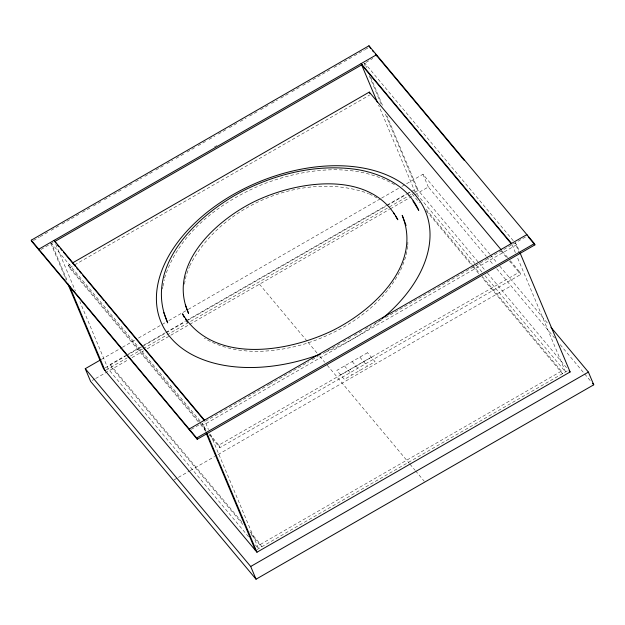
<?xml version="1.0" encoding="UTF-8"?>
<svg xmlns="http://www.w3.org/2000/svg" width="625" height="625" viewBox="0 0 625 625"><rect width="100%" height="100%" fill="white"/><g stroke="black" fill="none" stroke-linecap="round" stroke-linejoin="round"><path stroke-width="0.47" stroke-dasharray="3.12 2.34" d="M407.805 245.336L407.906 240.719M162.461 288.977L162.812 287.133M162.992 286.219L164.25 279.773M184.453 284.203L186.039 276.047L189.367 266.766M407.781 246.258L405.75 256.727L402.258 266.469M164.602 277.93C178.867 232.656 220.328 201.945 262.555 184.391C304.188 168.344 354.57 161.539 394.859 184.828M189.664 265.922C220.273 205.367 304.32 170.148 368.508 193.562M401.938 267.359C383.703 305.836 345.305 330.836 305.828 343.625C273.008 353.367 234.914 356.195 204.336 338.227M33.477 240.492L39.383 237.094M40.227 236.609L47.828 232.234M51.203 230.289L58.805 225.914M62.18 223.969L70.617 219.109M71.461 218.625L79.062 214.25M82.438 212.305L90.039 207.93M93.414 205.984L101.016 201.617M104.391 199.672L110.297 196.266M113.68 194.32L121.273 189.953M124.656 188.008L132.25 183.633M135.625 181.688L141.539 178.281M144.914 176.344L152.516 171.969M155.891 170.023L163.492 165.648M166.867 163.703L172.773 160.305M176.156 158.359L183.75 153.984M187.125 152.039L194.727 147.664M198.102 145.719L205.703 141.344M209.078 139.406L214.984 136M218.367 134.055L225.961 129.68M229.344 127.742L236.937 123.367M240.313 121.422L246.227 118.016M249.602 116.07L257.203 111.703M260.578 109.758L268.18 105.383M271.555 103.438L277.461 100.031M280.844 98.094L288.438 93.719M291.812 91.773L299.414 87.398M302.789 85.453L312.078 80.109M312.922 79.625L330.648 69.414M334.031 67.469L343.312 62.125M344.156 61.641L353.445 56.297M354.289 55.805L364.422 49.977M365.266 49.492L368.641 47.547M214.266 147.07L216.805 145.609M40.992 249.484L53.891 242.062M366.031 62.367L372.789 58.477M198.047 421.555L69.492 267.844L68.422 265.297L70.953 263.836M69.492 267.844L73.719 265.406M74.562 264.922L369.508 95.125M101.305 359.453L121.562 347.789M122.406 347.297L135.07 340.008M138.453 338.062L165.469 322.516M168.844 320.57L187.414 309.875M188.258 309.391L380.75 198.578M381.594 198.094L398.484 188.367M401.859 186.43L422.961 174.273L489.766 254.148M242.875 524.508L111.203 367.07L110.133 364.531L140.555 347.016M143.938 345.07L165.062 332.906M165.906 332.414L185.352 321.227M186.195 320.742L386.484 205.437M387.328 204.945L405.922 194.242M406.766 193.758L410.148 191.812M105.25 367.836L125.562 356.141M126.406 355.656L141.641 346.883M142.492 346.398L165.344 333.242M166.188 332.758L184.805 322.039M188.188 320.086L406.547 194.383M407.391 193.898L410.773 191.945M411.625 191.461L416.703 188.539L478.117 261.969M105.906 370.117L127.258 357.828M130.453 355.992L142.469 349.07M143.312 348.586L413.969 192.773M414.82 192.281L418.203 190.336L386.945 115.977M92.297 380.438L94.828 378.977M95.672 378.492L128.602 359.539M131.977 357.594L143.797 350.789M147.172 348.844L389.477 209.352M390.32 208.867L413.961 195.258M414.805 194.773L428.312 187L486.156 256.156M191.32 429.352L198.992 424.937M205.375 431.273L201.984 423.211L204.523 421.75M269.688 384.234L205.055 421.445L208.445 429.508M269.906 384.109L308.789 361.727M312.117 359.812L318.07 356.383M323.094 353.492L340 343.758M343.359 341.828L350.961 337.445M354.32 335.516L361.938 331.133M365.258 329.219L371.25 325.773M374.594 323.844L382.25 319.438M385.57 317.523L525.789 236.805M201.984 423.211L203.484 425.016L516.633 244.742L519.266 251.016M340.594 374.883L371.289 357.203M209.461 433.93L218.82 445.125L519.68 271.922L520.75 274.469L219.891 447.664L209.281 434.984M174.172 479.82L177.547 477.883M178.391 477.391L189.367 471.078M190.211 470.586L214.695 456.492M218.078 454.555L511.031 285.898M249.922 531.664L260.531 544.352L561.391 371.148L562.461 373.695L481.961 277.438M256.992 549.547L567.836 370.602M369.383 193.883L376.953 197.938M513.25 240.703L364.727 63.117L366.609 67.602M516.633 244.742L515.125 242.945L518.891 251.906M502.203 251.031L507.82 257.742M510.32 260.727L519.68 271.922M500.781 250.586L507.023 258.055M509.516 261.039L520.75 274.469M490.391 254.891L497.258 263.102M499.75 266.086L548.445 324.312M486.773 256.898L493.617 265.078M496.727 268.797L554.57 337.953M560.164 344.648L590.641 381.086M478.734 262.711L484.977 270.172M487.477 273.156L567.977 369.414M481.906 271.945L415.133 192.102L378.602 105.203M485.031 275.672L565.531 371.93L517.328 257.25M425.969 209.234L472.148 264.453M472.773 265.195L479.641 273.406M482.141 276.391L561.391 371.148M412.063 193.867L419.555 202.828M426.414 211.031L472.594 266.25M473.219 266.992L478.836 273.711M359.859 357.125L367.375 366.117M352.18 361.547L359.703 370.539M344.508 365.969L352.023 374.953M259.461 284.203L307.352 341.461M307.969 342.203L319.164 355.594M319.789 356.336L324.766 362.281M327.25 365.258L409.352 463.422M409.969 464.164L414.945 470.109M415.57 470.852L424.273 481.266M200.109 420.977L51.586 243.391L67.398 281.016M68.422 265.297L199.477 421.992M200.094 422.734L206.336 430.203M200.539 424.539L206.156 431.25L203.484 425.016M110.133 364.531L242.43 522.711M250.992 534.211L261.602 546.898L260.531 544.352M248.547 536.727L108.133 368.836L79.891 301.648M255.406 544.93L258.531 548.664L210.328 433.992M512.055 244.711L515.445 252.773M422.961 174.273L428.312 187M370.75 77.453L382.43 105.227M363.977 63.109L365.859 67.594M369.25 75.656L381.297 104.32M385.445 114.18L416.703 188.539M218.82 445.125L219.891 447.664M55.781 244.313L75.367 290.898M50.836 243.383L66.273 280.117M380.242 320.234A143.352 91.375 -22.8 0 1 325.156 352.281M367.531 352.711L336.836 370.383L344.352 379.375L375.055 361.703L367.531 352.711"/><path stroke-width="0.94" d="M31.25 240.195L368.953 45.789L534.391 243.594L534.922 244.867L197.227 439.273L31.781 241.469L31.25 240.195L196.688 438L197.227 439.273M54.5 241.711L362.188 64.578M72.648 262.867L369.281 92.094L500.961 249.539M550.945 327.297L588.398 372.086L593.75 384.805L256.047 579.211L90.609 381.406L85.266 368.688L100.461 359.938M196.688 438L534.391 243.594M67.781 283.695L103.555 368.805L256.961 552.227L570.109 371.961L520.016 252.805M85.266 368.688L250.703 566.492L588.398 372.086M370.641 48.445L368.953 45.789M372.383 50.516L373.539 51.898M375.273 53.977L464.375 160.516M528.562 237.258L534.922 244.867M511.523 243.438L361.125 63.617L377.477 102.516M361.656 64.883L511.43 243.969M592.508 383.32L593.75 384.805M569.102 370.758L570.109 371.961M204.516 420.172L54.117 240.352L55.906 243.117M57.148 244.609L59.023 246.844M60.273 248.336L62.141 250.578M63.391 252.07L75.25 266.242M76.5 267.734L78.367 269.977M79.617 271.469L81.492 273.703M82.734 275.203L103.953 300.57M105.203 302.062L203.805 419.953M412.922 200.93L418.75 210.367C408.086 186.352 382.203 173.703 357.43 169.594C319.336 163.82 280.25 172.727 245.938 189.414C199.438 212.555 142.195 265.75 167.68 322.875L163.828 312.555M393.453 212.664L394.422 214.234M395.398 215.812L397.828 219.742C370.859 168.906 296.445 180.859 253.672 201.945C214.812 221.258 166.992 265.836 188.602 313.5L185.398 304.898M183.375 315.844L184.391 317.5M185.414 319.148L187.453 322.453M527.406 235.875L526.867 234.602L189.172 429.008L189.703 430.281M377.008 56.047L376.469 54.781L38.773 249.187L39.305 250.461M369.281 92.094L369.992 93.797M183.086 315.172L182.516 313.812C213.125 364.766 287.922 352.25 332.984 330.359C373.148 310.227 422.5 265.047 402.203 215.359L406.086 225.531M206.875 433.078L256.961 552.227M206.125 433.07L255.461 550.43M250.703 566.492L256.047 579.211M69.281 285.5L105.062 370.609M320.742 354A143.352 91.375 -22.8 0 1 157.977 283.641A143.352 91.375 -22.8 0 1 359.539 167.438A143.352 91.375 -22.8 0 1 382.43 318.43"/></g></svg>
